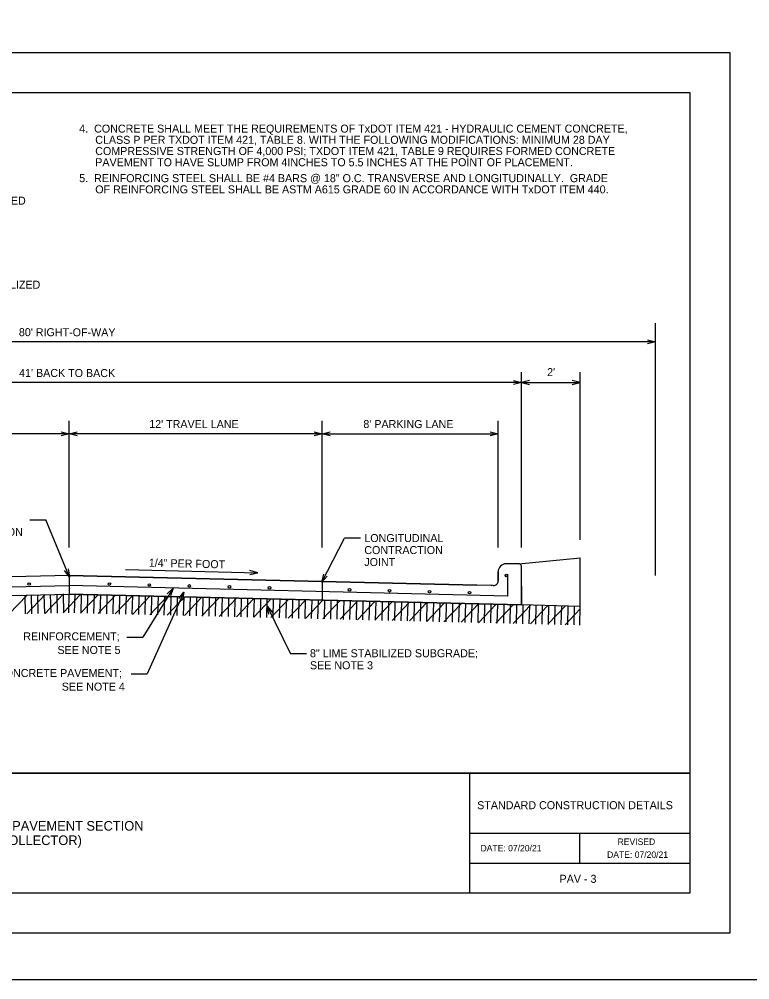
# Model space of a CAD drawing. Extents: x 2082681.6 to 2082717.6, y 13331273.8 to 13331297.8.
# Drawn here: x 2082690.48 to 2082699.6, y 13331273.82 to 13331285.82 of the extents above; entities that cross this region are included whole.
import ezdxf

# ---------------------------------------------------------------- set-up
doc = ezdxf.new("R2010")
doc.units = 0
for name, color, linetype in [('Default', 7, 'Continuous'), ('Detail', 7, 'Continuous'), ('Detail Label', 7, 'Continuous'), ('Non-Print', 7, 'Continuous'), ('Sheet Title Block', 7, 'Continuous')]:
    doc.layers.add(name, color=color, linetype=linetype)

msp = doc.modelspace()

# ---------------------------------------------------------------- linework, layer by layer
at = {"layer": 'Default'}
msp.add_lwpolyline([(2082681.601, 13331297.82), (2082717.601, 13331297.82), (2082717.601, 13331273.82), (2082681.601, 13331273.82)], close=True, dxfattribs=at)
at = {"layer": 'Detail'}
for p, q in [((2082696.717, 13331279.017), (2082697.484, 13331279.092)), ((2082697.484, 13331278.484), (2082697.484, 13331279.092)), ((2082696.697, 13331279.016), (2082696.558, 13331279.016)), ((2082696.697, 13331279.016), (2082696.558, 13331279.016)), ((2082696.751, 13331278.735), (2082696.751, 13331278.978)), ((2082696.751, 13331278.735), (2082696.751, 13331278.978)), ((2082691.101, 13331278.871), (2082686.009, 13331278.749)), ((2082691.101, 13331278.871), (2082686.009, 13331278.749)), ((2082696.193, 13331278.749), (2082691.101, 13331278.871)), ((2082691.101, 13331278.871), (2082696.193, 13331278.749)), ((2082696.458, 13331278.804), (2082696.458, 13331278.916)), ((2082696.458, 13331278.916), (2082696.458, 13331278.804)), ((2082696.573, 13331278.886), (2082696.573, 13331278.613)), ((2082685.63, 13331278.613), (2082691.101, 13331278.745)), ((2082696.573, 13331278.613), (2082691.101, 13331278.745)), ((2082696.397, 13331278.744), (2082696.193, 13331278.749)), ((2082696.397, 13331278.744), (2082696.193, 13331278.749)), ((2082696.751, 13331278.735), (2082696.751, 13331278.502)), ((2082696.751, 13331278.502), (2082696.751, 13331278.735)), ((2082685.451, 13331278.502), (2082691.101, 13331278.638)), ((2082685.451, 13331278.502), (2082691.101, 13331278.638)), ((2082690.345, 13331278.386), (2082690.573, 13331278.625)), ((2082690.554, 13331278.391), (2082690.548, 13331278.625)), ((2082690.572, 13331278.392), (2082690.799, 13331278.631)), ((2082690.634, 13331278.393), (2082690.628, 13331278.627)), ((2082690.714, 13331278.395), (2082690.708, 13331278.629)), ((2082690.794, 13331278.397), (2082690.788, 13331278.631)), ((2082690.798, 13331278.397), (2082691.026, 13331278.636)), ((2082690.874, 13331278.399), (2082690.868, 13331278.632)), ((2082690.954, 13331278.401), (2082690.948, 13331278.634)), ((2082691.024, 13331278.403), (2082691.245, 13331278.635)), ((2082691.034, 13331278.403), (2082691.028, 13331278.64)), ((2082691.095, 13331278.405), (2082691.101, 13331278.638)), ((2082691.101, 13331278.638), (2082696.751, 13331278.502)), ((2082696.751, 13331278.502), (2082691.101, 13331278.638)), ((2082691.168, 13331278.403), (2082691.174, 13331278.636)), ((2082691.243, 13331278.401), (2082691.461, 13331278.629)), ((2082691.248, 13331278.401), (2082691.254, 13331278.634)), ((2082691.328, 13331278.399), (2082691.334, 13331278.632)), ((2082691.408, 13331278.397), (2082691.414, 13331278.631)), ((2082691.46, 13331278.396), (2082691.677, 13331278.624)), ((2082691.488, 13331278.395), (2082691.494, 13331278.629)), ((2082691.568, 13331278.393), (2082691.574, 13331278.627)), ((2082691.648, 13331278.391), (2082691.654, 13331278.625)), ((2082691.676, 13331278.391), (2082691.893, 13331278.619)), ((2082691.728, 13331278.389), (2082691.734, 13331278.623)), ((2082691.808, 13331278.387), (2082691.814, 13331278.621)), ((2082691.888, 13331278.386), (2082691.894, 13331278.619)), ((2082691.892, 13331278.385), (2082692.109, 13331278.614)), ((2082691.968, 13331278.384), (2082691.974, 13331278.617)), ((2082692.048, 13331278.382), (2082692.054, 13331278.615)), ((2082692.108, 13331278.38), (2082692.325, 13331278.609)), ((2082692.128, 13331278.38), (2082692.134, 13331278.613)), ((2082692.208, 13331278.378), (2082692.214, 13331278.611)), ((2082692.288, 13331278.376), (2082692.294, 13331278.609)), ((2082692.324, 13331278.375), (2082692.541, 13331278.603)), ((2082692.368, 13331278.374), (2082692.374, 13331278.607)), ((2082692.448, 13331278.372), (2082692.454, 13331278.605)), ((2082692.528, 13331278.37), (2082692.534, 13331278.604)), ((2082692.54, 13331278.37), (2082692.757, 13331278.598)), ((2082692.608, 13331278.368), (2082692.614, 13331278.602)), ((2082692.688, 13331278.366), (2082692.694, 13331278.6)), ((2082692.756, 13331278.365), (2082692.973, 13331278.593)), ((2082692.768, 13331278.364), (2082692.774, 13331278.598)), ((2082692.848, 13331278.362), (2082692.853, 13331278.596)), ((2082692.928, 13331278.361), (2082692.933, 13331278.594)), ((2082692.972, 13331278.359), (2082693.19, 13331278.588)), ((2082693.008, 13331278.359), (2082693.013, 13331278.592)), ((2082693.088, 13331278.357), (2082693.093, 13331278.59)), ((2082693.168, 13331278.355), (2082693.173, 13331278.588)), ((2082693.188, 13331278.354), (2082693.406, 13331278.583)), ((2082693.248, 13331278.353), (2082693.253, 13331278.586)), ((2082693.328, 13331278.351), (2082693.333, 13331278.584)), ((2082693.404, 13331278.349), (2082693.622, 13331278.577)), ((2082693.408, 13331278.349), (2082693.413, 13331278.582)), ((2082693.488, 13331278.347), (2082693.493, 13331278.58)), ((2082693.568, 13331278.345), (2082693.573, 13331278.579)), ((2082693.62, 13331278.344), (2082693.838, 13331278.572)), ((2082693.648, 13331278.343), (2082693.653, 13331278.577)), ((2082693.728, 13331278.341), (2082693.733, 13331278.575)), ((2082693.808, 13331278.339), (2082693.813, 13331278.573)), ((2082693.836, 13331278.339), (2082694.054, 13331278.567)), ((2082693.888, 13331278.337), (2082693.893, 13331278.571)), ((2082693.968, 13331278.335), (2082693.973, 13331278.569)), ((2082694.048, 13331278.334), (2082694.053, 13331278.567)), ((2082694.052, 13331278.333), (2082694.27, 13331278.562)), ((2082694.127, 13331278.332), (2082694.133, 13331278.565)), ((2082694.207, 13331278.33), (2082694.213, 13331278.563)), ((2082694.287, 13331278.328), (2082694.293, 13331278.561)), ((2082694.268, 13331278.328), (2082694.486, 13331278.557)), ((2082694.367, 13331278.326), (2082694.373, 13331278.559)), ((2082694.447, 13331278.324), (2082694.453, 13331278.557)), ((2082694.484, 13331278.323), (2082694.702, 13331278.551)), ((2082694.527, 13331278.322), (2082694.533, 13331278.555)), ((2082694.607, 13331278.32), (2082694.613, 13331278.553)), ((2082694.687, 13331278.318), (2082694.693, 13331278.552)), ((2082694.7, 13331278.318), (2082694.918, 13331278.546)), ((2082694.767, 13331278.316), (2082694.773, 13331278.55)), ((2082694.847, 13331278.314), (2082694.853, 13331278.548)), ((2082694.916, 13331278.313), (2082695.134, 13331278.541)), ((2082694.927, 13331278.312), (2082694.933, 13331278.546)), ((2082695.007, 13331278.31), (2082695.013, 13331278.544)), ((2082695.087, 13331278.309), (2082695.093, 13331278.542)), ((2082695.133, 13331278.307), (2082695.35, 13331278.536)), ((2082695.167, 13331278.307), (2082695.173, 13331278.54)), ((2082695.247, 13331278.305), (2082695.253, 13331278.538)), ((2082695.327, 13331278.303), (2082695.333, 13331278.536)), ((2082695.349, 13331278.302), (2082695.566, 13331278.531)), ((2082695.407, 13331278.301), (2082695.413, 13331278.534)), ((2082695.487, 13331278.299), (2082695.493, 13331278.532)), ((2082695.565, 13331278.297), (2082695.782, 13331278.525)), ((2082695.567, 13331278.297), (2082695.573, 13331278.53)), ((2082695.647, 13331278.295), (2082695.653, 13331278.528)), ((2082695.727, 13331278.293), (2082695.733, 13331278.526)), ((2082695.781, 13331278.292), (2082695.998, 13331278.52)), ((2082695.807, 13331278.291), (2082695.813, 13331278.525)), ((2082695.887, 13331278.289), (2082695.893, 13331278.523)), ((2082695.967, 13331278.287), (2082695.973, 13331278.521)), ((2082695.997, 13331278.287), (2082696.214, 13331278.515)), ((2082696.047, 13331278.285), (2082696.053, 13331278.519)), ((2082696.127, 13331278.283), (2082696.133, 13331278.517)), ((2082696.207, 13331278.282), (2082696.213, 13331278.515)), ((2082696.213, 13331278.281), (2082696.43, 13331278.51)), ((2082696.287, 13331278.28), (2082696.292, 13331278.513)), ((2082696.367, 13331278.278), (2082696.372, 13331278.511)), ((2082696.429, 13331278.276), (2082696.646, 13331278.504)), ((2082696.447, 13331278.276), (2082696.452, 13331278.509)), ((2082696.527, 13331278.274), (2082696.532, 13331278.507)), ((2082696.607, 13331278.272), (2082696.612, 13331278.505)), ((2082696.645, 13331278.271), (2082696.862, 13331278.499)), ((2082696.687, 13331278.27), (2082696.692, 13331278.503)), ((2082697.484, 13331278.484), (2082696.751, 13331278.502)), ((2082696.767, 13331278.268), (2082696.772, 13331278.501)), ((2082696.847, 13331278.266), (2082696.852, 13331278.5)), ((2082696.861, 13331278.266), (2082697.079, 13331278.494)), ((2082696.927, 13331278.264), (2082696.932, 13331278.498)), ((2082697.007, 13331278.262), (2082697.012, 13331278.496)), ((2082697.077, 13331278.261), (2082697.295, 13331278.489)), ((2082697.087, 13331278.26), (2082697.092, 13331278.494)), ((2082697.167, 13331278.258), (2082697.172, 13331278.492)), ((2082697.247, 13331278.256), (2082697.252, 13331278.49)), ((2082697.293, 13331278.255), (2082697.484, 13331278.455)), ((2082697.327, 13331278.255), (2082697.332, 13331278.488)), ((2082697.407, 13331278.253), (2082697.412, 13331278.486)), ((2082697.479, 13331278.251), (2082697.484, 13331278.484))]:
    msp.add_line(p, q, dxfattribs=at)
for centre in [(2082690.6, 13331278.764), (2082691.602, 13331278.764), (2082692.101, 13331278.752), (2082692.601, 13331278.74), (2082693.101, 13331278.728), (2082693.601, 13331278.716), (2082694.601, 13331278.692), (2082695.101, 13331278.68), (2082695.6, 13331278.668), (2082696.1, 13331278.656)]:
    msp.add_circle(centre, 0.0159, dxfattribs=at)
for centre, radius, start, end in [((2082696.558, 13331278.916), 0.1, 90, 180), ((2082696.558, 13331278.916), 0.1, 90, 180), ((2082696.711, 13331278.978), 0.04, 0, 109.7338), ((2082696.711, 13331278.978), 0.04, 0, 109.7338), ((2082696.398, 13331278.804), 0.06, 268.6155, 0), ((2082696.398, 13331278.804), 0.06, 268.6155, 0)]:
    msp.add_arc(centre, radius, start, end, dxfattribs=at)
msp.add_ellipse((2082696.558, 13331278.87), major_axis=(0, 0.0163), ratio=0.750017, dxfattribs=at)
msp.add_ellipse((2082696.558, 13331278.87), major_axis=(0, 0.0163), ratio=0.750017, dxfattribs=at)
at = {"layer": 'Detail Label'}
for p, q in [((2082698.424, 13331278.871), (2082698.424, 13331282.021)), ((2082698.424, 13331281.789), (2082683.778, 13331281.789)), ((2082696.751, 13331279.222), (2082696.751, 13331281.411)), ((2082697.484, 13331279.315), (2082697.484, 13331281.411)), ((2082696.751, 13331281.28), (2082685.451, 13331281.28)), ((2082696.751, 13331281.28), (2082697.484, 13331281.28)), ((2082691.101, 13331279.222), (2082691.101, 13331280.803)), ((2082694.258, 13331279.222), (2082694.258, 13331280.803)), ((2082696.458, 13331279.222), (2082696.458, 13331280.803)), ((2082691.101, 13331280.642), (2082687.944, 13331280.642)), ((2082694.258, 13331280.642), (2082691.101, 13331280.642)), ((2082694.258, 13331280.642), (2082696.458, 13331280.642)), ((2082690.607, 13331279.565), (2082690.807, 13331279.565)), ((2082691.102, 13331278.851), (2082690.807, 13331279.565)), ((2082694.256, 13331278.787), (2082694.54, 13331279.338)), ((2082694.74, 13331279.338), (2082694.54, 13331279.338)), ((2082691.801, 13331278.944), (2082693.456, 13331278.904)), ((2082691.101, 13331278.871), (2082691.101, 13331278.638)), ((2082692.397, 13331278.714), (2082692.021, 13331278.101)), ((2082694.258, 13331278.796), (2082694.258, 13331278.562)), ((2082696.379, 13331278.741), (2082696.377, 13331278.745)), ((2082692.533, 13331278.662), (2082692.073, 13331277.643)), ((2082693.572, 13331278.489), (2082693.862, 13331277.89)), ((2082691.821, 13331278.101), (2082692.021, 13331278.101)), ((2082694.062, 13331277.89), (2082693.862, 13331277.89)), ((2082691.873, 13331277.643), (2082692.073, 13331277.643))]:
    msp.add_line(p, q, dxfattribs=at)
for points in [[(2082698.324, 13331281.814), (2082698.424, 13331281.789), (2082698.324, 13331281.764)], [(2082696.651, 13331281.305), (2082696.751, 13331281.28), (2082696.651, 13331281.255)], [(2082696.851, 13331281.305), (2082696.751, 13331281.28), (2082696.851, 13331281.255)], [(2082697.384, 13331281.255), (2082697.484, 13331281.28), (2082697.384, 13331281.305)], [(2082691.001, 13331280.667), (2082691.101, 13331280.642), (2082691.001, 13331280.617)], [(2082691.201, 13331280.617), (2082691.101, 13331280.642), (2082691.201, 13331280.667)], [(2082694.158, 13331280.667), (2082694.258, 13331280.642), (2082694.158, 13331280.617)], [(2082694.358, 13331280.617), (2082694.258, 13331280.642), (2082694.358, 13331280.667)], [(2082696.358, 13331280.667), (2082696.458, 13331280.642), (2082696.358, 13331280.617)], [(2082691.087, 13331278.953), (2082691.102, 13331278.851), (2082691.041, 13331278.934)], [(2082693.355, 13331278.881), (2082693.456, 13331278.904), (2082693.356, 13331278.931)], [(2082694.324, 13331278.864), (2082694.256, 13331278.787), (2082694.279, 13331278.887)], [(2082692.324, 13331278.642), (2082692.397, 13331278.714), (2082692.366, 13331278.615)], [(2082692.469, 13331278.582), (2082692.533, 13331278.662), (2082692.515, 13331278.561)], [(2082693.593, 13331278.389), (2082693.572, 13331278.489), (2082693.638, 13331278.41)]]:
    msp.add_lwpolyline(points, dxfattribs=at)
at = {"layer": 'Non-Print'}
msp.add_lwpolyline([(2082682.351, 13331285.403), (2082699.351, 13331285.403), (2082699.351, 13331274.403), (2082682.351, 13331274.403)], close=True, dxfattribs=at)
at = {"layer": 'Sheet Title Block'}
for p, q in [((2082696.101, 13331276.403), (2082696.101, 13331274.903)), ((2082696.101, 13331275.653), (2082698.851, 13331275.653)), ((2082697.476, 13331275.653), (2082697.476, 13331275.278)), ((2082696.101, 13331275.278), (2082698.851, 13331275.278))]:
    msp.add_line(p, q, dxfattribs=at)
for points in [[(2082683.351, 13331284.903), (2082698.851, 13331284.903), (2082698.851, 13331276.403), (2082683.351, 13331276.403)], [(2082683.351, 13331276.403), (2082698.851, 13331276.403), (2082698.851, 13331274.903), (2082683.351, 13331274.903)]]:
    msp.add_lwpolyline(points, close=True, dxfattribs=at)

# ---------------------------------------------------------------- texts
at = {"layer": 'Detail Label'}
for s, p in [('4.  CONCRETE SHALL MEET THE REQUIREMENTS OF TxDOT ITEM 421 - HYDRAULIC CEMENT CONCRETE, ', (2082691.225, 13331284.403)), ('CLASS P PER TXDOT ITEM 421, TABLE 8. WITH THE FOLLOWING MODIFICATIONS: MINIMUM 28 DAY ', (2082691.425, 13331284.263)), ('COMPRESSIVE STRENGTH OF 4,000 PSI; TXDOT ITEM 421, TABLE 9 REQUIRES FORMED CONCRETE ', (2082691.425, 13331284.123)), ('PAVEMENT TO HAVE SLUMP FROM 4INCHES TO 5.5 INCHES AT THE POINT OF PLACEMENT. ', (2082691.425, 13331283.983)), ('5.  REINFORCING STEEL SHALL BE #4 BARS @ 18" O.C. TRANSVERSE AND LONGITUDINALLY.  GRADE ', (2082691.225, 13331283.784)), ('OF REINFORCING STEEL SHALL BE ASTM A615 GRADE 60 IN ACCORDANCE WITH TxDOT ITEM 440.', (2082691.425, 13331283.644)), ('CONSTRUCTION ', (2082689.443, 13331279.365)), ('LONGITUDINAL ', (2082694.786, 13331279.288)), ('CONTRACTION ', (2082694.786, 13331279.138)), ('JOINT', (2082694.786, 13331278.988)), ('REINFORCEMENT;', (2082690.526, 13331278.06)), ('SEE NOTE 5', (2082690.953, 13331277.89)), ('8" LIME STABILIZED SUBGRADE;', (2082694.107, 13331277.849)), ('SEE NOTE 3', (2082694.107, 13331277.699)), ('7" CONCRETE PAVEMENT;', (2082690.039, 13331277.602)), ('SEE NOTE 4', (2082691.007, 13331277.432))]:
    msp.add_text(s, height=0.1, dxfattribs=at).set_placement(p)
for s, rotation, p in [("OWNER'S TESTING LABORATORY 7 DAYS PRIOR TO PLACEMENT.  SUBGRADE FILL, WHETHER IMPORTED ", 360, (2082683.651, 13331283.503)), ('DIRECTOR OF PUBLIC WORKS FOR APPROVAL PRIOR TO COMPLETION OF PAVEMENT DESIGN.  STABILIZED ', 360, (2082683.651, 13331282.453)), ("80' RIGHT-OF-WAY", 359.9028, (2082690.471, 13331281.86)), ("41' BACK TO BACK", 359.9028, (2082690.474, 13331281.351)), ("2'", 359.9028, (2082697.069, 13331281.361)), ("12' TRAVEL LANE", 359.9028, (2082692.099, 13331280.713)), ("8' PARKING LANE", 359.9028, (2082694.774, 13331280.713)), (' 1/4" PER FOOT', 358.7196, (2082692.056, 13331278.981))]:
    msp.add_text(s, height=0.1, rotation=rotation, dxfattribs=at).set_placement(p)
at = {"layer": 'Sheet Title Block'}
for s, height, p in [('STANDARD CONSTRUCTION DETAILS', 0.1, (2082696.196, 13331275.951)), ('TYPICAL CONCRETE PAVEMENT SECTION ', 0.12, (2082688.729, 13331275.683)), ('(MAJOR COLLECTOR)', 0.12, (2082689.564, 13331275.503)), ('REVISED', 0.08, (2082697.95, 13331275.505)), ('DATE: 07/20/21', 0.08, (2082696.238, 13331275.424)), (' DATE: 07/20/21', 0.08, (2082697.789, 13331275.343)), ('PAV - 3', 0.1, (2082697.225, 13331275.031))]:
    msp.add_text(s, height=height, dxfattribs=at).set_placement(p)

doc.saveas('drawing.dxf')
